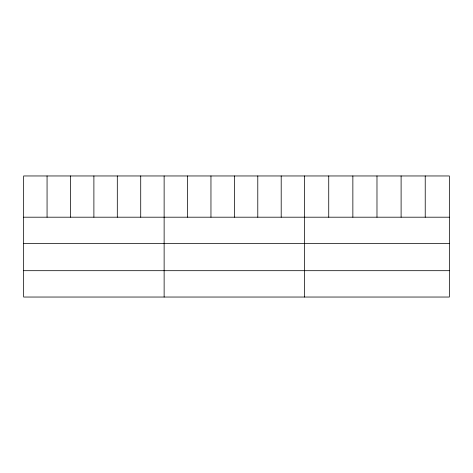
<?xml version="1.0" encoding="UTF-8"?>
<svg xmlns="http://www.w3.org/2000/svg" width="473" height="473" viewBox="0 0 473 473"><rect width="100%" height="100%" fill="white"/><g stroke="black" fill="none" stroke-linecap="round" stroke-linejoin="round"><path stroke-width="0.71" d="M449.35 243.542L449.35 175.962L23.65 175.962L23.65 297.038L449.35 297.038L449.35 243.542L23.65 243.542M23.65 217.196L449.35 217.196M23.65 270.692L449.35 270.692M425.227 175.962L425.227 217.196M401.104 175.962L401.104 217.196M376.981 175.962L376.981 217.196M352.858 175.962L352.858 217.196M328.735 175.962L328.735 217.196M304.612 175.962L304.612 297.038M281.199 175.962L281.199 217.196M257.785 175.962L257.785 217.196M234.371 175.962L234.371 217.196M210.958 175.962L210.958 217.196M187.544 175.962L187.544 217.196M164.131 175.962L164.131 297.038M140.718 175.962L140.718 217.196M117.304 175.962L117.304 217.196M93.891 175.962L93.891 217.196M70.477 175.962L70.477 217.196M47.063 175.962L47.063 217.196"/></g></svg>
